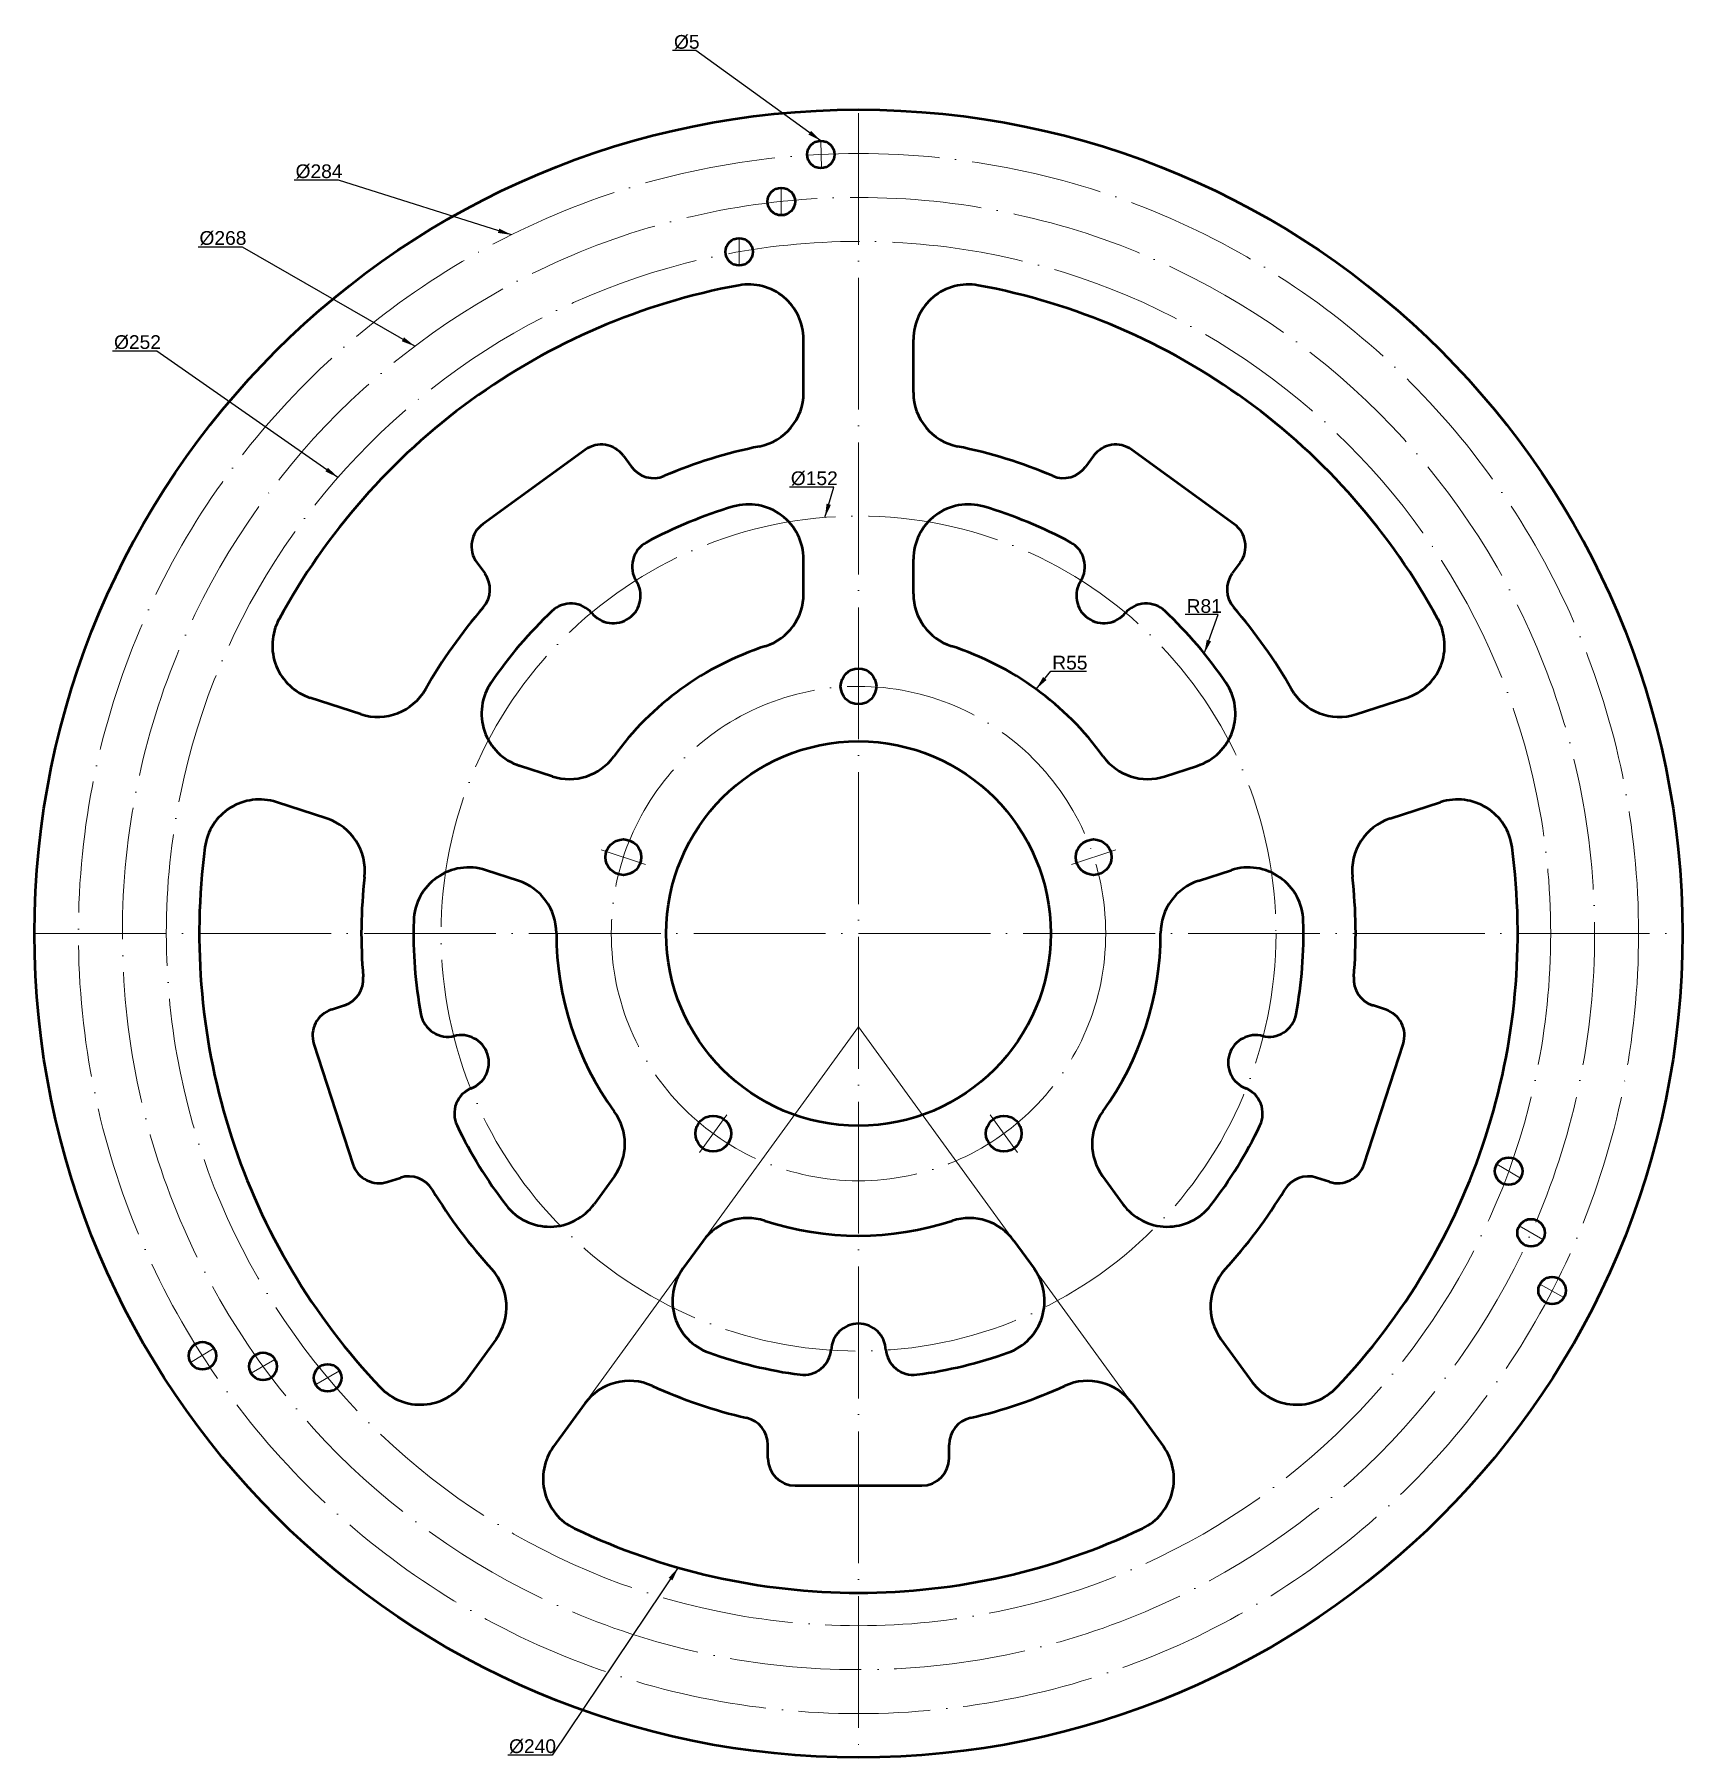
# Model space of a CAD drawing. Header units: millimetres. Extents: x 2524 to 2824, y 614 to 928.
import ezdxf

# ---------------------------------------------------------------- set-up
doc = ezdxf.new("R2010")
doc.units = ezdxf.units.MM
doc.linetypes.add('ACAD_ISO04W100', pattern=[30, 24, -2.95, 0.1, -2.95])
for name, color, linetype, lineweight, true_color in [('Contornos Visibles', 7, 'Continuous', 50, 0xffffff), ('Cotas', 1, 'Continuous', 20, 0xff0000), ('Ejes de revolución', 6, 'ACAD_ISO04W100', 20, 0xff00ff)]:
    doc.layers.add(name, color=color, linetype=linetype, lineweight=lineweight, true_color=true_color)
doc.styles.get("Standard").update_dxf_attribs({"font": ''})
doc.styles.add('textstyle0', font='')
doc.styles.add('textstyle1', font='')
doc.styles.add('textstyle2', font='')
doc.styles.add('textstyle3', font='')
doc.styles.add('textstyle4', font='')
doc.styles.add('textstyle5', font='')
doc.styles.add('textstyle6', font='')
doc.styles.add('textstyle7', font='')
doc.styles.get('Standard').set_extended_font_data('txt')
doc.styles.get('textstyle0').set_extended_font_data('Arial')
doc.styles.get('textstyle1').set_extended_font_data('Arial')
doc.styles.get('textstyle2').set_extended_font_data('Arial')
doc.styles.get('textstyle3').set_extended_font_data('Arial')
doc.styles.get('textstyle4').set_extended_font_data('Arial')
doc.styles.get('textstyle5').set_extended_font_data('Arial')
doc.styles.get('textstyle6').set_extended_font_data('Arial')
doc.styles.get('textstyle7').set_extended_font_data('Arial')
doc.dimstyles.get("Standard").update_dxf_attribs({"dimtxt": 2.5, "dimasz": 2.5, "dimexe": 1.25, "dimexo": 0.625, "dimtad": 1, "dimtxsty": 'Standard', "dimcen": 2.5, "dimadec": 0, "dimazin": 0, "dimtfac": 1, "dimtmove": 0, "dimatfit": 3, "dimfxl": 1, "dimarcsym": 0})

msp = doc.modelspace()

# ---------------------------------------------------------------- linework, layer by layer
at = {"layer": 'Contornos Visibles'}
for p, q in [((2663.59, 862.7), (2663.59, 872.38)), ((2683.57, 862.7), (2683.57, 872.38)), ((2623.81, 852.28), (2605.2, 838.76)), ((2630.8, 851.17), (2632.24, 849.19)), ((2716.36, 851.17), (2714.92, 849.19)), ((2741.96, 838.76), (2723.35, 852.28)), ((2604.1, 831.77), (2605.54, 829.79)), ((2663.59, 826.06), (2663.59, 832.34)), ((2683.57, 826.06), (2683.57, 832.34)), ((2743.06, 831.77), (2741.62, 829.79)), ((2583, 804.15), (2573.79, 807.14)), ((2764.16, 804.15), (2773.37, 807.14)), ((2617.85, 792.83), (2611.87, 794.77)), ((2729.31, 792.83), (2735.28, 794.77)), ((2576.82, 785.14), (2567.62, 788.13)), ((2770.34, 785.14), (2779.54, 788.13)), ((2611.67, 773.82), (2605.7, 775.76)), ((2735.49, 773.82), (2741.46, 775.76)), ((2577.66, 750.39), (2579.99, 751.15)), ((2769.5, 750.39), (2767.17, 751.15)), ((2574.44, 744.09), (2581.55, 722.22)), ((2765.61, 722.22), (2772.71, 744.09)), ((2587.85, 719.01), (2590.18, 719.76)), ((2629.14, 720.05), (2625.45, 714.97)), ((2718.02, 720.05), (2721.71, 714.97)), ((2759.31, 719.01), (2756.98, 719.76)), ((2645.31, 708.3), (2641.62, 703.22)), ((2701.85, 708.3), (2705.54, 703.22)), ((2607.6, 690.4), (2601.92, 682.57)), ((2739.56, 690.4), (2745.24, 682.57)), ((2623.77, 678.66), (2618.08, 670.83)), ((2723.39, 678.66), (2729.08, 670.83)), ((2657.08, 668.71), (2657.08, 671.16)), ((2690.08, 668.71), (2690.08, 671.16)), ((2662.08, 663.71), (2685.08, 663.71))]:
    msp.add_line(p, q, dxfattribs=at)
for centre, radius in [((2673.58, 764.21), 150), ((2666.73, 906.04), 2.5), ((2659.53, 897.47), 2.5), ((2651.86, 888.32), 2.5), ((2673.58, 809.21), 3.25), ((2673.58, 764.21), 35), ((2630.78, 778.12), 3.25), ((2716.38, 778.12), 3.25), ((2647.13, 727.8), 3.25), ((2700.03, 727.8), 3.25), ((2791.93, 720.96), 2.5), ((2796.01, 709.74), 2.5), ((2799.84, 699.23), 2.5), ((2554.17, 687.36), 2.5), ((2565.19, 685.42), 2.5), ((2576.95, 683.34), 2.5)]:
    msp.add_circle(centre, radius, dxfattribs=at)
for centre, radius, start, end in [((2673.58, 764.21), 120, 100.4716, 126), ((2653.59, 872.38), 10, 0, 100.4716), ((2693.57, 872.38), 10, 79.5284, 180), ((2673.58, 764.21), 120, 54, 79.5284), ((2653.59, 862.7), 10, 281.4743, 0), ((2693.57, 862.7), 10, 180, 258.5257), ((2673.58, 764.21), 120, 126, 151.5284), ((2673.58, 764.21), 120, 28.4716, 54), ((2626.75, 848.23), 5, 36, 126), ((2720.41, 848.23), 5, 54, 144), ((2673.58, 764.21), 90.5, 101.4743, 112.9894), ((2673.58, 764.21), 90.5, 67.0106, 78.5257), ((2636.28, 852.13), 5, 216, 292.9894), ((2710.88, 852.13), 5, 247.0106, 324), ((2673.58, 764.21), 81, 106.3547, 118.4556), ((2653.59, 832.34), 10, 0, 106.3547), ((2693.57, 832.34), 10, 73.6453, 180), ((2673.58, 764.21), 81, 61.5444, 73.6453), ((2608.14, 834.71), 5, 126, 216), ((2739.02, 834.71), 5, 324, 54), ((2637.37, 831.03), 5, 118.4556, 212.2278), ((2709.79, 831.03), 5, 327.7722, 61.5444), ((2601.49, 826.85), 5, 319.0106, 36), ((2628.91, 825.7), 5, 217.8851, 34.1149), ((2718.25, 825.7), 5, 145.8851, 322.1149), ((2745.67, 826.85), 5, 144, 220.9894), ((2653.59, 826.06), 10, 287.9131, 0), ((2693.57, 826.06), 10, 180, 252.0869), ((2673.58, 764.21), 90.5, 139.0106, 150.5257), ((2673.58, 764.21), 81, 133.5444, 145.6453), ((2621.22, 819.3), 5, 39.7722, 133.5444), ((2725.94, 819.3), 5, 46.4556, 140.2278), ((2673.58, 764.21), 81, 34.3547, 46.4556), ((2673.58, 764.21), 90.5, 29.4743, 40.9894), ((2576.88, 816.65), 10, 151.5284, 252), ((2770.28, 816.65), 10, 288, 28.4716), ((2673.58, 764.21), 55, 107.9131, 144.0869), ((2673.58, 764.21), 55, 35.9131, 72.0869), ((2614.97, 804.28), 10, 145.6453, 252), ((2732.19, 804.28), 10, 288, 34.3547), ((2586.09, 813.66), 10, 252, 330.5257), ((2761.07, 813.66), 10, 209.4743, 288), ((2620.94, 802.34), 10, 252, 324.0869), ((2726.22, 802.34), 10, 215.9131, 288), ((2564.53, 778.62), 10, 72, 172.4716), ((2782.63, 778.62), 10, 7.5284, 108), ((2573.73, 775.63), 10, 353.4743, 72), ((2773.43, 775.63), 10, 108, 186.5257), ((2673.58, 764.21), 120, 172.4716, 198), ((2673.58, 764.21), 120, 342, 7.5284), ((2602.61, 766.25), 10, 72, 178.3547), ((2744.55, 766.25), 10, 1.6453, 108), ((2673.58, 764.21), 90.5, 173.4743, 184.9894), ((2608.58, 764.31), 10, 359.9131, 72), ((2738.58, 764.31), 10, 108, 180.0869), ((2673.58, 764.21), 90.5, 355.0106, 6.5257), ((2673.58, 764.21), 81, 178.3547, 190.4556), ((2673.58, 764.21), 81, 349.5444, 1.6453), ((2673.58, 764.21), 55, 179.9131, 216.0869), ((2673.58, 764.21), 55, 323.9131, 0.0869), ((2578.44, 755.9), 5, 288, 4.9894), ((2768.72, 755.9), 5, 175.0106, 252), ((2579.2, 745.64), 5, 108, 198), ((2767.96, 745.64), 5, 342, 72), ((2598.84, 750.42), 5, 190.4556, 284.2278), ((2748.32, 750.42), 5, 255.7722, 349.5444), ((2601.3, 740.72), 5, 289.8851, 106.1149), ((2745.86, 740.72), 5, 73.8851, 250.1149), ((2605.01, 731.44), 5, 111.7722, 205.5444), ((2742.15, 731.44), 5, 334.4556, 68.2278), ((2621.05, 725.92), 10, 324, 36.0869), ((2726.11, 725.92), 10, 143.9131, 216), ((2673.58, 764.21), 81, 205.5444, 217.6453), ((2673.58, 764.21), 81, 322.3547, 334.4556), ((2673.58, 764.21), 120, 198, 223.5284), ((2673.58, 764.21), 120, 316.4716, 342), ((2586.31, 723.76), 5, 198, 288), ((2760.85, 723.76), 5, 252, 342), ((2591.73, 715.01), 5, 31.0106, 108), ((2755.43, 715.01), 5, 72, 148.9894), ((2673.58, 764.21), 90.5, 211.0106, 222.5257), ((2673.58, 764.21), 90.5, 317.4743, 328.9894), ((2617.36, 720.85), 10, 217.6453, 324), ((2653.4, 702.42), 10, 71.9131, 144), ((2693.76, 702.42), 10, 36, 108.0869), ((2729.8, 720.85), 10, 216, 322.3547), ((2673.58, 764.21), 55, 251.9131, 288.0869), ((2599.51, 696.28), 10, 324, 42.5257), ((2649.71, 697.34), 10, 144, 250.3547), ((2697.45, 697.34), 10, 289.6453, 36), ((2747.65, 696.28), 10, 137.4743, 216), ((2673.58, 688.21), 5, 1.8851, 178.1149), ((2673.58, 764.21), 81, 250.3547, 262.4556), ((2663.6, 688.87), 5, 262.4556, 356.2278), ((2683.56, 688.87), 5, 183.7722, 277.5444), ((2673.58, 764.21), 81, 277.5444, 289.6453), ((2593.83, 688.45), 10, 223.5284, 324), ((2631.86, 672.78), 10, 65.4743, 144), ((2673.58, 764.21), 90.5, 245.4743, 256.9894), ((2673.58, 764.21), 90.5, 283.0106, 294.5257), ((2715.3, 672.78), 10, 36, 114.5257), ((2753.33, 688.45), 10, 216, 316.4716), ((2652.08, 671.16), 5, 0, 76.9894), ((2695.08, 671.16), 5, 103.0106, 180), ((2626.17, 664.95), 10, 144, 244.4716), ((2662.08, 668.71), 5, 180, 270), ((2685.08, 668.71), 5, 270, 0), ((2720.99, 664.95), 10, 295.5284, 36), ((2673.58, 764.21), 120, 244.4716, 270), ((2673.58, 764.21), 120, 270, 295.5284)]:
    msp.add_arc(centre, radius, start, end, dxfattribs=at)
at = {"layer": 'Cotas'}
for p, q in [((2617.72, 670.32), (2673.58, 747.21)), ((2673.58, 747.21), (2723.39, 678.66))]:
    msp.add_line(p, q, dxfattribs=at)
at = {"layer": 'Ejes de revolución'}
for p, q in [((2673.58, 913.59), (2673.58, 614.21)), ((2666.85, 903.55), (2666.73, 908.54)), ((2659.53, 894.97), (2659.53, 899.97)), ((2651.86, 885.82), (2651.86, 890.82)), ((2673.58, 813.46), (2673.58, 804.96)), ((2626.74, 779.43), (2634.82, 776.8)), ((2720.42, 779.43), (2712.34, 776.8)), ((2523.58, 764.21), (2823.58, 764.21)), ((2644.63, 724.37), (2649.63, 731.24)), ((2702.53, 724.37), (2697.53, 731.24)), ((2789.76, 722.21), (2794.09, 719.71)), ((2793.85, 710.99), (2798.18, 708.49)), ((2797.62, 700.37), (2802, 697.98)), ((2556.28, 688.71), (2552.01, 686.11)), ((2567.36, 686.67), (2563.03, 684.17)), ((2579.12, 684.59), (2574.79, 682.09))]:
    msp.add_line(p, q, dxfattribs=at)
for radius in [142, 134, 126, 76, 45]:
    msp.add_circle((2673.58, 764.21), radius, dxfattribs=at)

# ---------------------------------------------------------------- texts
at = {"layer": 'Cotas', "char_height": 2.5, "attachment_point": 1}
for s, insert, style in [('%%c5', (2639.99, 927.79), 'textstyle3'), ('%%c284', (2571.11, 904.24), 'textstyle4'), ('%%c268', (2553.62, 892.09), 'textstyle7'), ('%%c252', (2538.06, 873.14), 'textstyle6'), ('%%c152', (2661.26, 848.35), 'textstyle5'), ('R81', (2733.31, 825.09), 'textstyle2'), ('R55', (2708.85, 814.79), 'textstyle1'), ('%%c240', (2609.97, 617.53), 'textstyle0')]:
    msp.add_mtext(s, dxfattribs=dict(at, insert=insert, style=style))

# ---------------------------------------------------------------- leaders
at = {"layer": 'Cotas'}
for points in [[(2666.73, 908.54), (2643.95, 924.94), (2639.74, 924.94)], [(2610.44, 891.4), (2578.93, 901.34), (2570.86, 901.34)], [(2592.82, 871.14), (2561.45, 889.19), (2553.37, 889.19)], [(2578.82, 847.25), (2545.87, 870.24), (2537.81, 870.24)], [(2667.47, 839.96), (2669.06, 845.46), (2661.01, 845.46)], [(2736.52, 815.2), (2739.05, 822.28), (2733.06, 822.28)], [(2705.91, 808.71), (2708.6, 812), (2715.09, 812)], [(2640.77, 648.78), (2617.79, 614.63), (2609.72, 614.63)]]:
    msp.add_leader(points, dimstyle='Standard', override={"dimscale": 1}, dxfattribs=at)

doc.saveas('drawing.dxf')
